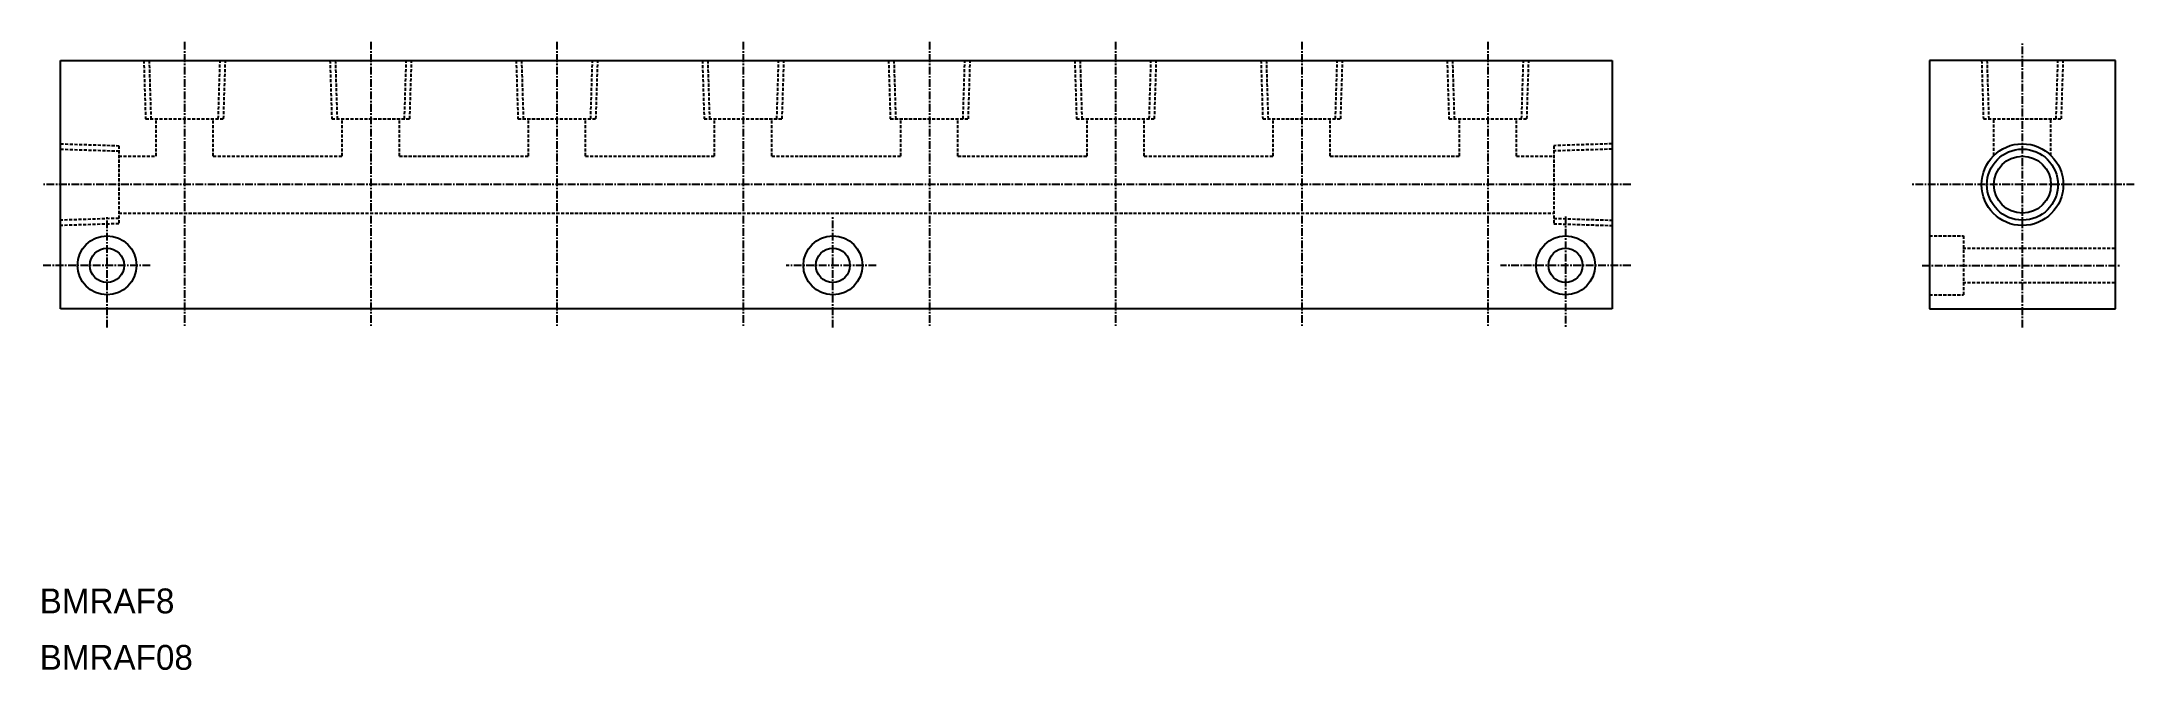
# Model space of a CAD drawing. Extents: x 323 to 660, y 215 to 316.
import ezdxf

# ---------------------------------------------------------------- set-up
doc = ezdxf.new("R2010")
doc.units = 0
doc.linetypes.add('CENTER', pattern=[2, 1.25, -0.25, 0.25, -0.25])
doc.linetypes.add('DASHED', pattern=[0.75, 0.5, -0.25])
doc.layers.get('0').update_dxf_attribs({"linetype": 'CONTINUOUS'})
doc.layers.add('CENTER', color=1, linetype='CENTER')

msp = doc.modelspace()

# ---------------------------------------------------------------- linework, layer by layer
at = {"color": 7, "linetype": 'CONTINUOUS'}
for p, q in [((326.31, 312.72), (576.31, 312.72)), ((326.31, 272.72), (326.31, 312.72)), ((576.31, 312.72), (576.31, 272.72)), ((657.43, 312.72), (627.43, 312.72)), ((627.43, 312.72), (627.43, 272.72)), ((657.43, 272.72), (657.43, 312.72)), ((576.31, 272.72), (326.31, 272.72)), ((627.43, 272.72), (657.43, 272.72))]:
    msp.add_line(p, q, dxfattribs=at)
at = {"color": 3, "linetype": 'DASHED'}
for p, q in [((339.73, 312.72), (340.02, 303.32)), ((340.59, 312.75), (340.88, 303.32)), ((351.74, 303.32), (352.03, 312.75)), ((352.59, 303.32), (352.89, 312.72)), ((369.73, 312.72), (370.02, 303.32)), ((370.59, 312.75), (370.88, 303.32)), ((381.74, 303.32), (382.03, 312.75)), ((382.59, 303.32), (382.89, 312.72)), ((399.73, 312.72), (400.02, 303.32)), ((400.59, 312.75), (400.88, 303.32)), ((411.74, 303.32), (412.03, 312.75)), ((412.59, 303.32), (412.89, 312.72)), ((429.73, 312.72), (430.02, 303.32)), ((430.59, 312.75), (430.88, 303.32)), ((441.74, 303.32), (442.03, 312.75)), ((442.59, 303.32), (442.89, 312.72)), ((459.73, 312.72), (460.02, 303.32)), ((460.59, 312.75), (460.88, 303.32)), ((471.74, 303.32), (472.03, 312.75)), ((472.59, 303.32), (472.89, 312.72)), ((489.73, 312.72), (490.02, 303.32)), ((490.59, 312.75), (490.88, 303.32)), ((501.74, 303.32), (502.03, 312.75)), ((502.59, 303.32), (502.89, 312.72)), ((519.73, 312.72), (520.02, 303.32)), ((520.59, 312.75), (520.88, 303.32)), ((531.74, 303.32), (532.03, 312.75)), ((532.59, 303.32), (532.89, 312.72)), ((549.73, 312.72), (550.02, 303.32)), ((550.59, 312.75), (550.88, 303.32)), ((561.74, 303.32), (562.03, 312.75)), ((562.59, 303.32), (562.89, 312.72)), ((635.85, 312.72), (636.14, 303.32)), ((636.71, 312.75), (637, 303.32)), ((647.86, 303.32), (648.15, 312.75)), ((648.71, 303.32), (649.01, 312.72)), ((340.02, 303.32), (352.59, 303.32)), ((341.71, 297.32), (341.71, 303.32)), ((350.91, 297.32), (350.91, 303.32)), ((370.02, 303.32), (382.59, 303.32)), ((371.71, 297.32), (371.71, 303.32)), ((380.91, 297.32), (380.91, 303.32)), ((400.02, 303.32), (412.59, 303.32)), ((401.71, 297.32), (401.71, 303.32)), ((410.91, 297.32), (410.91, 303.32)), ((430.02, 303.32), (442.59, 303.32)), ((431.71, 297.32), (431.71, 303.32)), ((440.91, 297.32), (440.91, 303.32)), ((460.02, 303.32), (472.59, 303.32)), ((461.71, 297.32), (461.71, 303.32)), ((470.91, 297.32), (470.91, 303.32)), ((490.02, 303.32), (502.59, 303.32)), ((491.71, 297.32), (491.71, 303.32)), ((500.91, 297.32), (500.91, 303.32)), ((520.02, 303.32), (532.59, 303.32)), ((521.71, 297.32), (521.71, 303.32)), ((530.91, 297.32), (530.91, 303.32)), ((550.02, 303.32), (562.59, 303.32)), ((551.71, 297.32), (551.71, 303.32)), ((560.91, 297.32), (560.91, 303.32)), ((636.14, 303.32), (648.71, 303.32)), ((637.83, 297.42), (637.83, 303.32)), ((647.03, 297.42), (647.03, 303.32)), ((326.31, 299.3), (335.71, 299)), ((326.31, 298.44), (335.71, 298.15)), ((335.71, 299), (335.71, 286.43)), ((335.71, 297.32), (341.71, 297.32)), ((350.91, 297.32), (371.71, 297.32)), ((380.91, 297.32), (401.71, 297.32)), ((410.91, 297.32), (431.71, 297.32)), ((440.91, 297.32), (461.71, 297.32)), ((470.91, 297.32), (491.71, 297.32)), ((500.91, 297.32), (521.71, 297.32)), ((530.91, 297.32), (551.71, 297.32)), ((560.91, 297.32), (566.91, 297.32)), ((576.31, 299.3), (566.91, 299)), ((566.91, 299), (566.91, 286.43)), ((576.31, 298.44), (566.91, 298.15)), ((335.71, 287.29), (326.31, 287)), ((335.71, 288.12), (566.91, 288.12)), ((566.91, 287.29), (576.31, 287)), ((335.71, 286.43), (326.31, 286.14)), ((566.91, 286.43), (576.31, 286.14)), ((627.43, 284.47), (632.93, 284.47)), ((632.93, 284.47), (632.93, 274.97)), ((632.83, 282.47), (657.43, 282.47)), ((632.83, 276.97), (657.43, 276.97)), ((627.43, 274.97), (632.93, 274.97))]:
    msp.add_line(p, q, dxfattribs=at)
at = {"color": 3, "linetype": 'CONTINUOUS'}
msp.add_circle((642.43, 292.72), 6.58, dxfattribs=at)
at = {"color": 7, "linetype": 'CONTINUOUS'}
for centre, radius in [((642.43, 292.72), 5.72), ((642.43, 292.72), 4.6), ((333.81, 279.72), 4.75), ((450.76, 279.72), 4.75), ((568.81, 279.72), 4.75), ((333.81, 279.72), 2.75), ((450.76, 279.72), 2.75), ((568.81, 279.72), 2.75)]:
    msp.add_circle(centre, radius, dxfattribs=at)
at = {"layer": 'CENTER', "color": 1, "linetype": 'CENTER'}
for p, q in [((346.31, 315.72), (346.31, 269.72)), ((376.31, 315.72), (376.31, 269.72)), ((406.31, 315.72), (406.31, 269.72)), ((436.31, 315.72), (436.31, 269.72)), ((466.31, 315.72), (466.31, 269.72)), ((496.31, 315.72), (496.31, 269.72)), ((526.31, 315.72), (526.31, 269.72)), ((556.31, 315.72), (556.31, 269.72)), ((642.43, 269.72), (642.43, 315.72)), ((579.31, 292.72), (323.31, 292.72)), ((660.43, 292.72), (624.43, 292.72)), ((333.81, 269.72), (333.81, 287.59)), ((450.76, 269.72), (450.76, 287.59)), ((568.81, 287.59), (568.81, 269.72)), ((340.78, 279.72), (323.31, 279.72)), ((457.73, 279.72), (443.21, 279.72)), ((579.31, 279.72), (558.31, 279.72)), ((626.3, 279.72), (658.19, 279.72))]:
    msp.add_line(p, q, dxfattribs=at)

# ---------------------------------------------------------------- texts
at = {"color": 7, "linetype": 'CONTINUOUS'}
for s, p in [('BMRAF8', (322.97, 223.68)), ('BMRAF08', (322.97, 214.59))]:
    msp.add_text(s, height=4, dxfattribs=at).set_placement(p)

doc.saveas('drawing.dxf')
